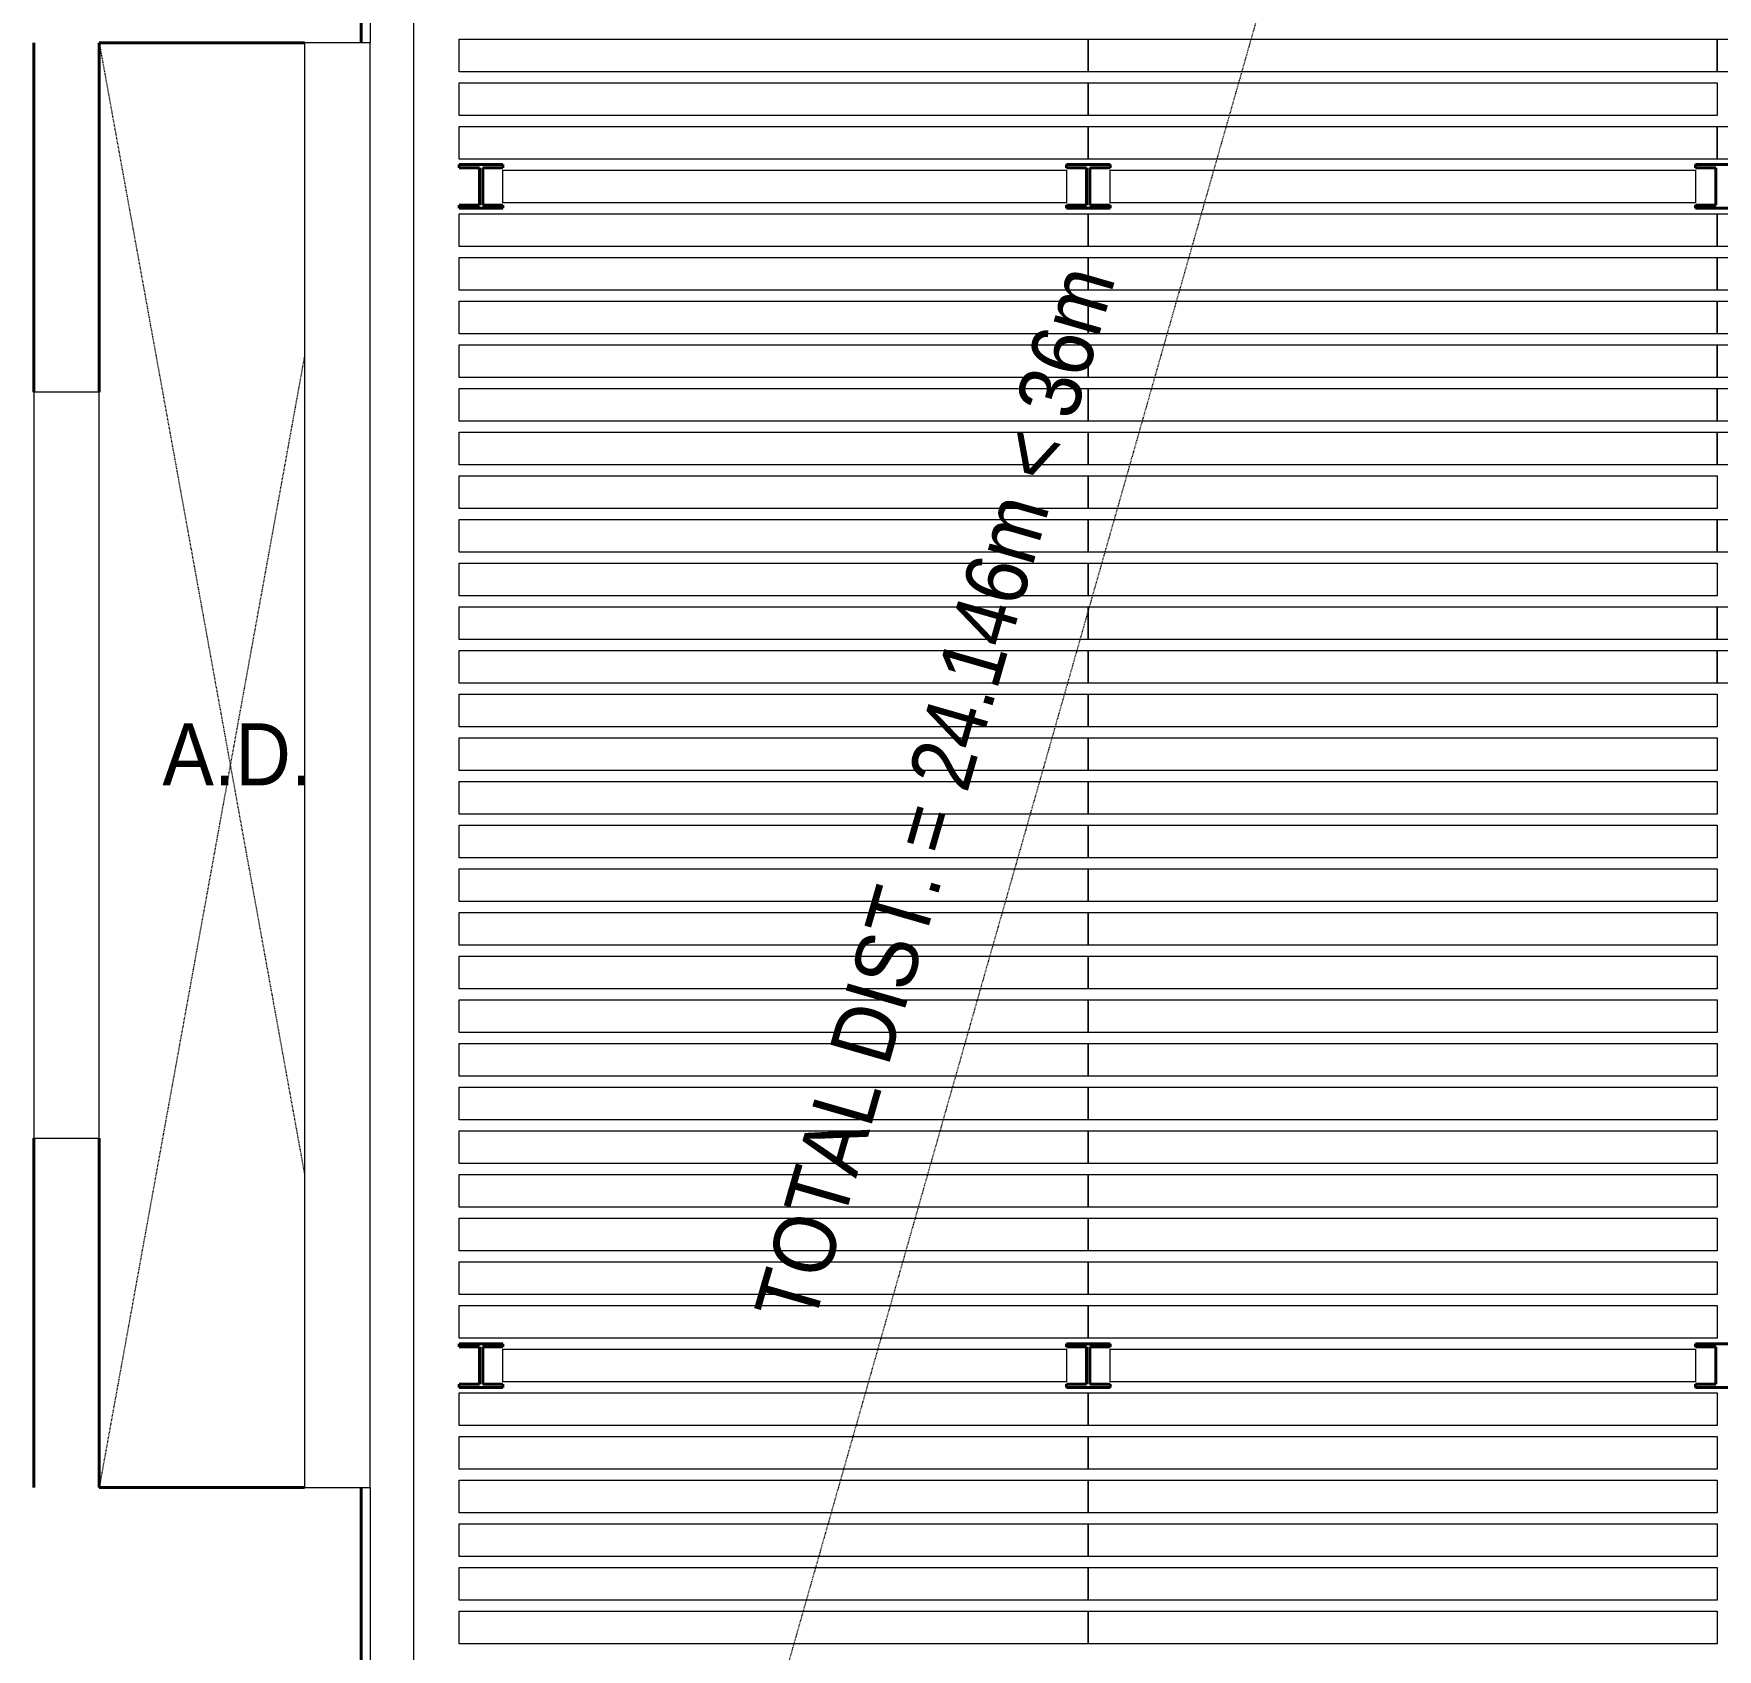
# Model space of a CAD drawing. Header units: millimetres. Extents: x 12827 to 109288, y -12264 to 68487.
# Drawn here: x 39939 to 47648, y 15682 to 23082 of the extents above; entities that cross this region are included whole.
import ezdxf

# ---------------------------------------------------------------- set-up
doc = ezdxf.new("R2010")
doc.units = ezdxf.units.MM
doc.linetypes.add('Dash', pattern=[6, 3, -3])
for name, color, linetype, lineweight in [('A-DETL-HDLN', 90, 'Dash', 9), ('A-DETL-THIN', 151, 'Continuous', 9), ('A-WALL', 113, 'Continuous', 20), ('G-ANNO-TEXT', 231, 'Continuous', 5), ('Q-SPCQ', 91, 'Continuous', 20), ('S-COLS', 52, 'Continuous', 20)]:
    doc.layers.add(name, color=color, linetype=linetype, lineweight=lineweight)
doc.styles.add('Swis721 BT_2', font='swiss.ttf', dxfattribs={"width": 0.89, "height": 283.821263})

# ---------------------------------------------------------------- blocks, each defined once
blk = doc.blocks.new('DLN_Grid Gallery Deck - DLN_Grid Gallery Deck-V1-Copy of 2_F')
at = {"layer": 'Q-SPCQ'}
for p, q in [((0, -75), (0, 75)), ((0, 75), (2880, 75)), ((2880, 75), (2880, -75)), ((2880, -75), (0, -75))]:
    blk.add_line(p, q, dxfattribs=at)
blk = doc.blocks.new('DLN_Grid Gallery Deck - DLN_Grid Gallery Deck-4885846-Copy of 2_F')
at = {"layer": 'Q-SPCQ'}
for p, q in [((0, -75), (0, 75)), ((0, 75), (2579.8, 75)), ((2579.8, 75), (2579.8, -75)), ((2579.8, -75), (0, -75))]:
    blk.add_line(p, q, dxfattribs=at)
blk = doc.blocks.new('DLN_Grid Gallery Deck - DLN_Grid Gallery Deck-3374271-Copy of 2_F')
at = {"layer": 'Q-SPCQ'}
for p, q in [((0, -75), (0, 75)), ((0, 75), (2679.9, 75)), ((2679.9, 75), (2679.9, -75)), ((2679.9, -75), (0, -75))]:
    blk.add_line(p, q, dxfattribs=at)
blk = doc.blocks.new('DLN_Grid Gallery Deck - DLN_Grid Gallery Deck-V15-Copy of 2_F')
at = {"layer": 'Q-SPCQ'}
for p, q in [((0, -75), (0, 75)), ((0, 75), (2580, 75)), ((2580, 75), (2580, -75)), ((2580, -75), (0, -75))]:
    blk.add_line(p, q, dxfattribs=at)
blk = doc.blocks.new('DLN_Grid Gallery Deck - DLN_Grid Gallery Deck-V4-Copy of 2_F')
at = {"layer": 'Q-SPCQ'}
for p, q in [((0, -75), (0, 75)), ((0, 75), (2680, 75)), ((2680, 75), (2680, -75)), ((2680, -75), (0, -75))]:
    blk.add_line(p, q, dxfattribs=at)

msp = doc.modelspace()

# ---------------------------------------------------------------- linework, layer by layer
at = {"layer": 'A-DETL-HDLN'}
for p, q in [((47445.37467, 29843.84281), (41679.29296, 9597.48546)), ((40239.29296, 23040.81879), (41179.29296, 17857.76326)), ((41179.29296, 21607.20766), (40239.29297, 16424.15213))]:
    msp.add_line(p, q, dxfattribs=at)
at = {"layer": 'A-DETL-THIN'}
for p, q in [((41179.29296, 23040.81879), (41179.29296, 16424.15213)), ((41479.29296, 23040.81879), (41179.29296, 23040.81879)), ((41479.29296, 16424.15213), (41479.29296, 23040.81879)), ((41179.29296, 16424.15213), (41479.29296, 16424.15213))]:
    msp.add_line(p, q, dxfattribs=at)
at = {"layer": 'A-WALL'}
for p, q in [((41679.29296, 11132.48482), (41679.29296, 29867.48546)), ((41479.29296, 23840.81879), (41479.29296, 23040.81879)), ((39939.29296, 21440.81879), (39939.29296, 19332.48545)), ((40239.29296, 21440.81879), (39939.29296, 21440.81879)), ((40239.29296, 19332.48545), (40239.29296, 21440.81879)), ((39939.29297, 19332.48545), (39939.29297, 18024.15213)), ((40239.29297, 18024.15213), (40239.29297, 19332.48545)), ((39939.29297, 18024.15213), (40239.29297, 18024.15213)), ((41479.29296, 16424.15213), (41479.29296, 15624.15213))]:
    msp.add_line(p, q, dxfattribs=at)
at = {"layer": 'A-WALL', "color": 250, "lineweight": 40}
for p, q in [((39939.29296, 23040.81879), (39939.29296, 21440.81879)), ((40239.29296, 21440.81879), (40239.29296, 23040.81879)), ((39939.29297, 18024.15213), (39939.29297, 16424.15213)), ((40239.29297, 16424.15213), (40239.29297, 18024.15213))]:
    msp.add_line(p, q, dxfattribs=at)
at = {"layer": 'S-COLS', "color": 250, "lineweight": 40}
for p, q in [((41439.29296, 23040.81879), (41439.29296, 23840.81879)), ((40239.29296, 23040.81879), (41179.29296, 23040.81879)), ((42087.68113, 22482.48546), (41887.68113, 22482.48546)), ((41887.68113, 22482.48546), (41887.68113, 22467.48546)), ((41887.68113, 22467.48546), (41980.18113, 22467.48546)), ((41980.18113, 22467.48546), (41980.18113, 22297.48546)), ((41995.18113, 22297.48546), (41995.18113, 22467.48546)), ((41995.18113, 22467.48546), (42087.68113, 22467.48546)), ((42087.68113, 22467.48546), (42087.68113, 22482.48546)), ((44867.68113, 22482.48546), (44667.68113, 22482.48546)), ((44667.68113, 22482.48546), (44667.68113, 22467.48546)), ((44667.68113, 22467.48546), (44760.18113, 22467.48546)), ((44760.18113, 22467.48546), (44760.18113, 22297.48546)), ((44775.18113, 22297.48546), (44775.18113, 22467.48546)), ((44775.18113, 22467.48546), (44867.68113, 22467.48546)), ((44867.68113, 22467.48546), (44867.68113, 22482.48546)), ((47747.68113, 22482.48546), (47547.68113, 22482.48546)), ((47547.68113, 22482.48546), (47547.68113, 22467.48546)), ((47547.68113, 22467.48546), (47640.18113, 22467.48546)), ((47640.18113, 22467.48546), (47640.18113, 22297.48546)), ((41887.68113, 22297.48546), (41887.68113, 22282.48546)), ((41980.18113, 22297.48546), (41887.68113, 22297.48546)), ((41887.68113, 22282.48546), (42087.68113, 22282.48546)), ((42087.68113, 22297.48546), (41995.18113, 22297.48546)), ((42087.68113, 22282.48546), (42087.68113, 22297.48546)), ((44667.68113, 22297.48546), (44667.68113, 22282.48546)), ((44760.18113, 22297.48546), (44667.68113, 22297.48546)), ((44667.68113, 22282.48546), (44867.68113, 22282.48546)), ((44867.68113, 22297.48546), (44775.18113, 22297.48546)), ((44867.68113, 22282.48546), (44867.68113, 22297.48546)), ((47547.68113, 22297.48546), (47547.68113, 22282.48546)), ((47640.18113, 22297.48546), (47547.68113, 22297.48546)), ((47547.68113, 22282.48546), (47747.68113, 22282.48546)), ((42087.68113, 17082.48546), (41887.68113, 17082.48546)), ((41887.68113, 17082.48546), (41887.68113, 17067.48546)), ((41887.68113, 17067.48546), (41980.18113, 17067.48546)), ((41980.18113, 17067.48546), (41980.18113, 16897.48546)), ((41995.18113, 16897.48546), (41995.18113, 17067.48546)), ((41995.18113, 17067.48546), (42087.68113, 17067.48546)), ((42087.68113, 17067.48546), (42087.68113, 17082.48546)), ((44867.68113, 17082.48546), (44667.68113, 17082.48546)), ((44667.68113, 17082.48546), (44667.68113, 17067.48546)), ((44667.68113, 17067.48546), (44760.18113, 17067.48546)), ((44760.18113, 17067.48546), (44760.18113, 16897.48546)), ((44775.18113, 16897.48546), (44775.18113, 17067.48546)), ((44775.18113, 17067.48546), (44867.68113, 17067.48546)), ((44867.68113, 17067.48546), (44867.68113, 17082.48546)), ((47747.68113, 17082.48546), (47547.68113, 17082.48546)), ((47547.68113, 17082.48546), (47547.68113, 17067.48546)), ((47547.68113, 17067.48546), (47640.18113, 17067.48546)), ((47640.18113, 17067.48546), (47640.18113, 16897.48546)), ((41887.68113, 16897.48546), (41887.68113, 16882.48546)), ((41980.18113, 16897.48546), (41887.68113, 16897.48546)), ((41887.68113, 16882.48546), (42087.68113, 16882.48546)), ((42087.68113, 16897.48546), (41995.18113, 16897.48546)), ((42087.68113, 16882.48546), (42087.68113, 16897.48546)), ((44667.68113, 16897.48546), (44667.68113, 16882.48546)), ((44760.18113, 16897.48546), (44667.68113, 16897.48546)), ((44667.68113, 16882.48546), (44867.68113, 16882.48546)), ((44867.68113, 16897.48546), (44775.18113, 16897.48546)), ((44867.68113, 16882.48546), (44867.68113, 16897.48546)), ((47547.68113, 16897.48546), (47547.68113, 16882.48546)), ((47640.18113, 16897.48546), (47547.68113, 16897.48546)), ((47547.68113, 16882.48546), (47747.68113, 16882.48546)), ((41179.29296, 16424.15213), (40239.29297, 16424.15213)), ((41439.29296, 15624.15213), (41439.29296, 16424.15213))]:
    msp.add_line(p, q, dxfattribs=at)

# ---------------------------------------------------------------- block references
at = {"layer": 'Q-SPCQ'}
for name, p in [('DLN_Grid Gallery Deck - DLN_Grid Gallery Deck-V1-Copy of 2_F', (41887.68113, 22982.48546)), ('DLN_Grid Gallery Deck - DLN_Grid Gallery Deck-V1-Copy of 2_F', (44767.68113, 22982.48546)), ('DLN_Grid Gallery Deck - DLN_Grid Gallery Deck-V1-Copy of 2_F', (47647.68113, 22982.48546)), ('DLN_Grid Gallery Deck - DLN_Grid Gallery Deck-V1-Copy of 2_F', (41887.68113, 22782.48546)), ('DLN_Grid Gallery Deck - DLN_Grid Gallery Deck-V1-Copy of 2_F', (44767.68113, 22782.48546)), ('DLN_Grid Gallery Deck - DLN_Grid Gallery Deck-V1-Copy of 2_F', (41887.68113, 22582.48546)), ('DLN_Grid Gallery Deck - DLN_Grid Gallery Deck-V1-Copy of 2_F', (44767.68113, 22582.48546)), ('DLN_Grid Gallery Deck - DLN_Grid Gallery Deck-V1-Copy of 2_F', (47647.68113, 22582.48546)), ('DLN_Grid Gallery Deck - DLN_Grid Gallery Deck-4885846-Copy of 2_F', (42087.68113, 22382.48546)), ('DLN_Grid Gallery Deck - DLN_Grid Gallery Deck-3374271-Copy of 2_F', (44867.68113, 22382.48546)), ('DLN_Grid Gallery Deck - DLN_Grid Gallery Deck-V1-Copy of 2_F', (41887.68113, 22182.48546)), ('DLN_Grid Gallery Deck - DLN_Grid Gallery Deck-V1-Copy of 2_F', (44767.68113, 22182.48546)), ('DLN_Grid Gallery Deck - DLN_Grid Gallery Deck-V1-Copy of 2_F', (47647.68113, 22182.48546)), ('DLN_Grid Gallery Deck - DLN_Grid Gallery Deck-V1-Copy of 2_F', (41887.68113, 21982.48546)), ('DLN_Grid Gallery Deck - DLN_Grid Gallery Deck-V1-Copy of 2_F', (44767.68113, 21982.48546)), ('DLN_Grid Gallery Deck - DLN_Grid Gallery Deck-V1-Copy of 2_F', (47647.68113, 21982.48546)), ('DLN_Grid Gallery Deck - DLN_Grid Gallery Deck-V1-Copy of 2_F', (41887.68113, 21782.48546)), ('DLN_Grid Gallery Deck - DLN_Grid Gallery Deck-V1-Copy of 2_F', (44767.68113, 21782.48546)), ('DLN_Grid Gallery Deck - DLN_Grid Gallery Deck-V1-Copy of 2_F', (47647.68113, 21782.48546)), ('DLN_Grid Gallery Deck - DLN_Grid Gallery Deck-V1-Copy of 2_F', (41887.68113, 21582.48546)), ('DLN_Grid Gallery Deck - DLN_Grid Gallery Deck-V1-Copy of 2_F', (44767.68113, 21582.48546)), ('DLN_Grid Gallery Deck - DLN_Grid Gallery Deck-V1-Copy of 2_F', (47647.68113, 21582.48546)), ('DLN_Grid Gallery Deck - DLN_Grid Gallery Deck-V1-Copy of 2_F', (41887.68113, 21382.48546)), ('DLN_Grid Gallery Deck - DLN_Grid Gallery Deck-V1-Copy of 2_F', (44767.68113, 21382.48546)), ('DLN_Grid Gallery Deck - DLN_Grid Gallery Deck-V1-Copy of 2_F', (47647.68113, 21382.48546)), ('DLN_Grid Gallery Deck - DLN_Grid Gallery Deck-V1-Copy of 2_F', (41887.68113, 21182.48546)), ('DLN_Grid Gallery Deck - DLN_Grid Gallery Deck-V1-Copy of 2_F', (44767.68113, 21182.48546)), ('DLN_Grid Gallery Deck - DLN_Grid Gallery Deck-V1-Copy of 2_F', (47647.68113, 21182.48546)), ('DLN_Grid Gallery Deck - DLN_Grid Gallery Deck-V1-Copy of 2_F', (41887.68113, 20982.48546)), ('DLN_Grid Gallery Deck - DLN_Grid Gallery Deck-V1-Copy of 2_F', (44767.68113, 20982.48546)), ('DLN_Grid Gallery Deck - DLN_Grid Gallery Deck-V1-Copy of 2_F', (41887.68113, 20782.48546)), ('DLN_Grid Gallery Deck - DLN_Grid Gallery Deck-V1-Copy of 2_F', (44767.68113, 20782.48546)), ('DLN_Grid Gallery Deck - DLN_Grid Gallery Deck-V1-Copy of 2_F', (47647.68113, 20782.48546)), ('DLN_Grid Gallery Deck - DLN_Grid Gallery Deck-V1-Copy of 2_F', (41887.68113, 20582.48546)), ('DLN_Grid Gallery Deck - DLN_Grid Gallery Deck-V1-Copy of 2_F', (44767.68113, 20582.48546)), ('DLN_Grid Gallery Deck - DLN_Grid Gallery Deck-V1-Copy of 2_F', (41887.68113, 20382.48546)), ('DLN_Grid Gallery Deck - DLN_Grid Gallery Deck-V1-Copy of 2_F', (44767.68113, 20382.48546)), ('DLN_Grid Gallery Deck - DLN_Grid Gallery Deck-V1-Copy of 2_F', (47647.68113, 20382.48546)), ('DLN_Grid Gallery Deck - DLN_Grid Gallery Deck-V1-Copy of 2_F', (41887.68113, 20182.48546)), ('DLN_Grid Gallery Deck - DLN_Grid Gallery Deck-V1-Copy of 2_F', (44767.68113, 20182.48546)), ('DLN_Grid Gallery Deck - DLN_Grid Gallery Deck-V1-Copy of 2_F', (47647.68113, 20182.48546)), ('DLN_Grid Gallery Deck - DLN_Grid Gallery Deck-V1-Copy of 2_F', (41887.68113, 19982.48546)), ('DLN_Grid Gallery Deck - DLN_Grid Gallery Deck-V1-Copy of 2_F', (44767.68113, 19982.48546)), ('DLN_Grid Gallery Deck - DLN_Grid Gallery Deck-V1-Copy of 2_F', (41887.68113, 19782.48546)), ('DLN_Grid Gallery Deck - DLN_Grid Gallery Deck-V1-Copy of 2_F', (44767.68113, 19782.48546)), ('DLN_Grid Gallery Deck - DLN_Grid Gallery Deck-V1-Copy of 2_F', (41887.68113, 19582.48546)), ('DLN_Grid Gallery Deck - DLN_Grid Gallery Deck-V1-Copy of 2_F', (44767.68113, 19582.48546)), ('DLN_Grid Gallery Deck - DLN_Grid Gallery Deck-V1-Copy of 2_F', (41887.68113, 19382.48546)), ('DLN_Grid Gallery Deck - DLN_Grid Gallery Deck-V1-Copy of 2_F', (44767.68113, 19382.48546)), ('DLN_Grid Gallery Deck - DLN_Grid Gallery Deck-V1-Copy of 2_F', (41887.68113, 19182.48546)), ('DLN_Grid Gallery Deck - DLN_Grid Gallery Deck-V1-Copy of 2_F', (44767.68113, 19182.48546)), ('DLN_Grid Gallery Deck - DLN_Grid Gallery Deck-V1-Copy of 2_F', (41887.68113, 18982.48546)), ('DLN_Grid Gallery Deck - DLN_Grid Gallery Deck-V1-Copy of 2_F', (44767.68113, 18982.48546)), ('DLN_Grid Gallery Deck - DLN_Grid Gallery Deck-V1-Copy of 2_F', (41887.68113, 18782.48546)), ('DLN_Grid Gallery Deck - DLN_Grid Gallery Deck-V1-Copy of 2_F', (44767.68113, 18782.48546)), ('DLN_Grid Gallery Deck - DLN_Grid Gallery Deck-V1-Copy of 2_F', (41887.68113, 18582.48546)), ('DLN_Grid Gallery Deck - DLN_Grid Gallery Deck-V1-Copy of 2_F', (44767.68113, 18582.48546)), ('DLN_Grid Gallery Deck - DLN_Grid Gallery Deck-V1-Copy of 2_F', (41887.68113, 18382.48546)), ('DLN_Grid Gallery Deck - DLN_Grid Gallery Deck-V1-Copy of 2_F', (44767.68113, 18382.48546)), ('DLN_Grid Gallery Deck - DLN_Grid Gallery Deck-V1-Copy of 2_F', (41887.68113, 18182.48546)), ('DLN_Grid Gallery Deck - DLN_Grid Gallery Deck-V1-Copy of 2_F', (44767.68113, 18182.48546)), ('DLN_Grid Gallery Deck - DLN_Grid Gallery Deck-V1-Copy of 2_F', (41887.68113, 17982.48546)), ('DLN_Grid Gallery Deck - DLN_Grid Gallery Deck-V1-Copy of 2_F', (44767.68113, 17982.48546)), ('DLN_Grid Gallery Deck - DLN_Grid Gallery Deck-V1-Copy of 2_F', (41887.68113, 17782.48546)), ('DLN_Grid Gallery Deck - DLN_Grid Gallery Deck-V1-Copy of 2_F', (44767.68113, 17782.48546)), ('DLN_Grid Gallery Deck - DLN_Grid Gallery Deck-V1-Copy of 2_F', (41887.68113, 17582.48546)), ('DLN_Grid Gallery Deck - DLN_Grid Gallery Deck-V1-Copy of 2_F', (44767.68113, 17582.48546)), ('DLN_Grid Gallery Deck - DLN_Grid Gallery Deck-V1-Copy of 2_F', (41887.68113, 17382.48546)), ('DLN_Grid Gallery Deck - DLN_Grid Gallery Deck-V1-Copy of 2_F', (44767.68113, 17382.48546)), ('DLN_Grid Gallery Deck - DLN_Grid Gallery Deck-V1-Copy of 2_F', (41887.68113, 17182.48546)), ('DLN_Grid Gallery Deck - DLN_Grid Gallery Deck-V1-Copy of 2_F', (44767.68113, 17182.48546)), ('DLN_Grid Gallery Deck - DLN_Grid Gallery Deck-V15-Copy of 2_F', (42087.68113, 16982.48546)), ('DLN_Grid Gallery Deck - DLN_Grid Gallery Deck-V4-Copy of 2_F', (44867.68113, 16982.48546)), ('DLN_Grid Gallery Deck - DLN_Grid Gallery Deck-V1-Copy of 2_F', (41887.68113, 16782.48546)), ('DLN_Grid Gallery Deck - DLN_Grid Gallery Deck-V1-Copy of 2_F', (44767.68113, 16782.48546)), ('DLN_Grid Gallery Deck - DLN_Grid Gallery Deck-V1-Copy of 2_F', (41887.68113, 16582.48546)), ('DLN_Grid Gallery Deck - DLN_Grid Gallery Deck-V1-Copy of 2_F', (44767.68113, 16582.48546)), ('DLN_Grid Gallery Deck - DLN_Grid Gallery Deck-V1-Copy of 2_F', (41887.68113, 16382.48546)), ('DLN_Grid Gallery Deck - DLN_Grid Gallery Deck-V1-Copy of 2_F', (44767.68113, 16382.48546)), ('DLN_Grid Gallery Deck - DLN_Grid Gallery Deck-V1-Copy of 2_F', (41887.68113, 16182.48546)), ('DLN_Grid Gallery Deck - DLN_Grid Gallery Deck-V1-Copy of 2_F', (44767.68113, 16182.48546)), ('DLN_Grid Gallery Deck - DLN_Grid Gallery Deck-V1-Copy of 2_F', (41887.68113, 15982.48546)), ('DLN_Grid Gallery Deck - DLN_Grid Gallery Deck-V1-Copy of 2_F', (44767.68113, 15982.48546)), ('DLN_Grid Gallery Deck - DLN_Grid Gallery Deck-V1-Copy of 2_F', (41887.68113, 15782.48546)), ('DLN_Grid Gallery Deck - DLN_Grid Gallery Deck-V1-Copy of 2_F', (44767.68113, 15782.48546))]:
    msp.add_blockref(name, p, dxfattribs=at)

# ---------------------------------------------------------------- texts
at = {"layer": 'G-ANNO-TEXT', "color": 7, "insert": (43235.92379, 17237.68162), "char_height": 283.8212635, "width": 6048, "attachment_point": 1, "rotation": 73.920340589, "line_spacing_factor": 1.00667, "style": 'Swis721 BT_2'}
msp.add_mtext('TOTAL DIST. = 24.146m < 36m', dxfattribs=at)
at = {"layer": 'G-ANNO-TEXT', "color": 7, "insert": (40528.78913, 19923.91871), "char_height": 283.821263, "width": 792, "attachment_point": 1, "line_spacing_factor": 1.00667, "style": 'Swis721 BT_2'}
msp.add_mtext('A.D.', dxfattribs=at)

doc.saveas('drawing.dxf')
